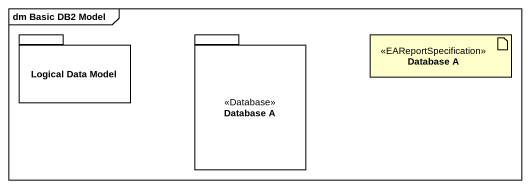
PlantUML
@startuml
mainframe dm Basic DB2 Model
package "Logical Data Model" as Logical_Data_Model {
}
package "Database A" as Database_A <<Database>> {
}
artifact "Database A" as Database_A_2 <<EAReportSpecification>>
@enduml
